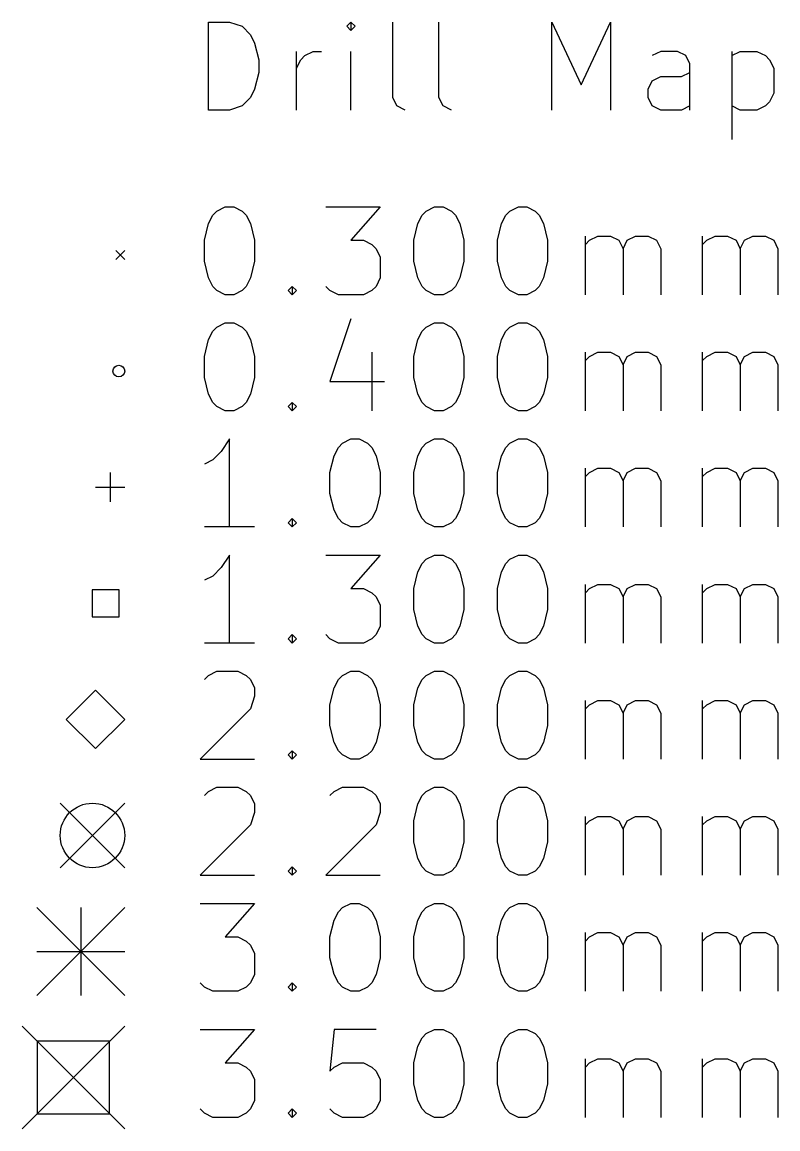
# Model space of a CAD drawing. Extents: x 124 to 223, y -167 to -57.
# Drawn here: x 124.26 to 150.06, y -166.1 to -128.35 of the extents above; entities that cross this region are included whole.
import ezdxf

# ---------------------------------------------------------------- set-up
doc = ezdxf.new("R2010")
doc.units = 0
doc.layers.add('BLACK', color=7, linetype='CONTINUOUS')

msp = doc.modelspace()

# ---------------------------------------------------------------- linework, layer by layer
at = {"layer": 'BLACK', "linetype": 'CONTINUOUS'}
for p, q in [((130.628, -131.351), (130.628, -128.351)), ((130.628, -128.351), (131.342, -128.351)), ((131.342, -128.351), (131.771, -128.494)), ((135.485, -128.351), (135.342, -128.494)), ((135.628, -128.494), (135.485, -128.351)), ((135.485, -128.351), (135.485, -128.636)), ((136.914, -130.922), (136.914, -128.351)), ((138.485, -130.922), (138.485, -128.351)), ((142.342, -131.351), (142.342, -128.351)), ((142.342, -128.351), (143.342, -130.494)), ((143.342, -130.494), (144.342, -128.351)), ((144.342, -128.351), (144.342, -131.351)), ((131.771, -128.494), (132.056, -128.779)), ((135.342, -128.494), (135.485, -128.636)), ((135.485, -128.636), (135.628, -128.494)), ((132.056, -128.779), (132.199, -129.065)), ((132.199, -129.065), (132.342, -129.636)), ((133.628, -131.351), (133.628, -129.351)), ((133.914, -129.494), (134.199, -129.351)), ((134.199, -129.351), (134.485, -129.351)), ((135.485, -131.351), (135.485, -129.351)), ((146.056, -129.351), (145.771, -129.494)), ((146.628, -129.351), (146.056, -129.351)), ((146.914, -129.494), (146.628, -129.351)), ((148.485, -129.351), (148.485, -132.351)), ((148.485, -129.494), (148.771, -129.351)), ((148.771, -129.351), (149.342, -129.351)), ((149.342, -129.351), (149.628, -129.494)), ((132.342, -129.636), (132.342, -130.065)), ((133.628, -129.922), (133.771, -129.636)), ((133.771, -129.636), (133.914, -129.494)), ((147.056, -129.779), (146.914, -129.494)), ((147.056, -131.351), (147.056, -129.779)), ((149.628, -129.494), (149.771, -129.636)), ((149.771, -129.636), (149.914, -129.922)), ((132.342, -130.065), (132.199, -130.636)), ((145.771, -130.351), (146.056, -130.208)), ((146.056, -130.208), (146.771, -130.208)), ((146.771, -130.208), (147.056, -130.065)), ((149.914, -129.922), (149.914, -130.779)), ((145.628, -130.636), (145.771, -130.351)), ((132.056, -130.922), (131.771, -131.208)), ((132.199, -130.636), (132.056, -130.922)), ((137.056, -131.208), (136.914, -130.922)), ((138.628, -131.208), (138.485, -130.922)), ((145.628, -130.922), (145.628, -130.636)), ((145.771, -131.208), (145.628, -130.922)), ((149.914, -130.779), (149.771, -131.065)), ((131.342, -131.351), (130.628, -131.351)), ((131.771, -131.208), (131.342, -131.351)), ((137.342, -131.351), (137.056, -131.208)), ((138.914, -131.351), (138.628, -131.208)), ((146.056, -131.351), (145.771, -131.208)), ((146.771, -131.351), (146.056, -131.351)), ((147.056, -131.208), (146.771, -131.351)), ((148.771, -131.351), (148.485, -131.208)), ((149.342, -131.351), (148.771, -131.351)), ((149.628, -131.208), (149.342, -131.351)), ((149.771, -131.065), (149.628, -131.208)), ((130.914, -134.794), (131.199, -134.651)), ((131.199, -134.651), (131.485, -134.651)), ((131.485, -134.651), (131.771, -134.794)), ((134.628, -134.651), (136.485, -134.651)), ((136.485, -134.651), (135.485, -135.794)), ((138.056, -134.794), (138.342, -134.651)), ((138.342, -134.651), (138.628, -134.651)), ((138.628, -134.651), (138.914, -134.794)), ((140.914, -134.794), (141.199, -134.651)), ((141.199, -134.651), (141.485, -134.651)), ((141.485, -134.651), (141.771, -134.794)), ((130.628, -135.222), (130.771, -134.936)), ((130.771, -134.936), (130.914, -134.794)), ((131.771, -134.794), (131.914, -134.936)), ((131.914, -134.936), (132.056, -135.222)), ((137.771, -135.222), (137.914, -134.936)), ((137.914, -134.936), (138.056, -134.794)), ((138.914, -134.794), (139.056, -134.936)), ((139.056, -134.936), (139.199, -135.222)), ((140.628, -135.222), (140.771, -134.936)), ((140.771, -134.936), (140.914, -134.794)), ((141.771, -134.794), (141.914, -134.936)), ((141.914, -134.936), (142.056, -135.222)), ((130.485, -135.794), (130.628, -135.222)), ((132.056, -135.222), (132.199, -135.794)), ((137.628, -135.794), (137.771, -135.222)), ((139.199, -135.222), (139.342, -135.794)), ((140.485, -135.794), (140.628, -135.222)), ((142.056, -135.222), (142.199, -135.794)), ((130.485, -136.508), (130.485, -135.794)), ((132.199, -135.794), (132.199, -136.508)), ((135.485, -135.794), (135.914, -135.794)), ((135.914, -135.794), (136.199, -135.936)), ((137.628, -136.508), (137.628, -135.794)), ((139.342, -135.794), (139.342, -136.508)), ((140.485, -136.508), (140.485, -135.794)), ((142.199, -135.794), (142.199, -136.508)), ((143.485, -137.651), (143.485, -135.651)), ((143.485, -135.936), (143.628, -135.794)), ((143.628, -135.794), (143.914, -135.651)), ((143.914, -135.651), (144.342, -135.651)), ((144.342, -135.651), (144.628, -135.794)), ((144.628, -135.794), (144.771, -136.079)), ((144.771, -136.079), (144.914, -135.794)), ((144.914, -135.794), (145.199, -135.651)), ((145.199, -135.651), (145.628, -135.651)), ((145.628, -135.651), (145.914, -135.794)), ((145.914, -135.794), (146.056, -136.079)), ((147.485, -137.651), (147.485, -135.651)), ((147.485, -135.936), (147.628, -135.794)), ((147.628, -135.794), (147.914, -135.651)), ((147.914, -135.651), (148.342, -135.651)), ((148.342, -135.651), (148.628, -135.794)), ((148.628, -135.794), (148.771, -136.079)), ((148.771, -136.079), (148.914, -135.794)), ((148.914, -135.794), (149.199, -135.651)), ((149.199, -135.651), (149.628, -135.651)), ((149.628, -135.651), (149.914, -135.794)), ((149.914, -135.794), (150.056, -136.079)), ((127.464, -136.144), (127.764, -136.444)), ((127.764, -136.144), (127.464, -136.444)), ((136.199, -135.936), (136.342, -136.079)), ((136.342, -136.079), (136.485, -136.365)), ((144.771, -136.079), (144.771, -137.651)), ((146.056, -136.079), (146.056, -137.651)), ((148.771, -136.079), (148.771, -137.651)), ((150.056, -136.079), (150.056, -137.651)), ((130.628, -137.079), (130.485, -136.508)), ((132.199, -136.508), (132.056, -137.079)), ((136.485, -136.365), (136.485, -137.079)), ((137.771, -137.079), (137.628, -136.508)), ((139.342, -136.508), (139.199, -137.079)), ((140.628, -137.079), (140.485, -136.508)), ((142.199, -136.508), (142.056, -137.079)), ((130.771, -137.365), (130.628, -137.079)), ((130.914, -137.508), (130.771, -137.365)), ((131.914, -137.365), (131.771, -137.508)), ((132.056, -137.079), (131.914, -137.365)), ((133.342, -137.508), (133.485, -137.365)), ((133.485, -137.365), (133.628, -137.508)), ((133.485, -137.365), (133.485, -137.651)), ((134.771, -137.508), (134.628, -137.365)), ((136.342, -137.365), (136.199, -137.508)), ((136.485, -137.079), (136.342, -137.365)), ((137.914, -137.365), (137.771, -137.079)), ((138.056, -137.508), (137.914, -137.365)), ((139.056, -137.365), (138.914, -137.508)), ((139.199, -137.079), (139.056, -137.365)), ((140.771, -137.365), (140.628, -137.079)), ((140.914, -137.508), (140.771, -137.365)), ((141.914, -137.365), (141.771, -137.508)), ((142.056, -137.079), (141.914, -137.365)), ((131.199, -137.651), (130.914, -137.508)), ((131.485, -137.651), (131.199, -137.651)), ((131.771, -137.508), (131.485, -137.651)), ((133.485, -137.651), (133.342, -137.508)), ((133.628, -137.508), (133.485, -137.651)), ((135.056, -137.651), (134.771, -137.508)), ((135.914, -137.651), (135.056, -137.651)), ((136.199, -137.508), (135.914, -137.651)), ((138.342, -137.651), (138.056, -137.508)), ((138.628, -137.651), (138.342, -137.651)), ((138.914, -137.508), (138.628, -137.651)), ((141.199, -137.651), (140.914, -137.508)), ((141.485, -137.651), (141.199, -137.651)), ((141.771, -137.508), (141.485, -137.651)), ((135.485, -138.468), (134.771, -140.611)), ((130.628, -139.182), (130.771, -138.896)), ((130.771, -138.896), (130.914, -138.754)), ((130.914, -138.754), (131.199, -138.611)), ((131.199, -138.611), (131.485, -138.611)), ((131.485, -138.611), (131.771, -138.754)), ((131.771, -138.754), (131.914, -138.896)), ((131.914, -138.896), (132.056, -139.182)), ((137.771, -139.182), (137.914, -138.896)), ((137.914, -138.896), (138.056, -138.754)), ((138.056, -138.754), (138.342, -138.611)), ((138.342, -138.611), (138.628, -138.611)), ((138.628, -138.611), (138.914, -138.754)), ((138.914, -138.754), (139.056, -138.896)), ((139.056, -138.896), (139.199, -139.182)), ((140.628, -139.182), (140.771, -138.896)), ((140.771, -138.896), (140.914, -138.754)), ((140.914, -138.754), (141.199, -138.611)), ((141.199, -138.611), (141.485, -138.611)), ((141.485, -138.611), (141.771, -138.754)), ((141.771, -138.754), (141.914, -138.896)), ((141.914, -138.896), (142.056, -139.182)), ((130.485, -139.754), (130.628, -139.182)), ((132.056, -139.182), (132.199, -139.754)), ((137.628, -139.754), (137.771, -139.182)), ((139.199, -139.182), (139.342, -139.754)), ((140.485, -139.754), (140.628, -139.182)), ((142.056, -139.182), (142.199, -139.754)), ((136.199, -139.611), (136.199, -141.611)), ((143.485, -141.611), (143.485, -139.611)), ((143.628, -139.754), (143.914, -139.611)), ((143.914, -139.611), (144.342, -139.611)), ((144.342, -139.611), (144.628, -139.754)), ((144.914, -139.754), (145.199, -139.611)), ((145.199, -139.611), (145.628, -139.611)), ((145.628, -139.611), (145.914, -139.754)), ((147.485, -141.611), (147.485, -139.611)), ((147.628, -139.754), (147.914, -139.611)), ((147.914, -139.611), (148.342, -139.611)), ((148.342, -139.611), (148.628, -139.754)), ((148.914, -139.754), (149.199, -139.611)), ((149.199, -139.611), (149.628, -139.611)), ((149.628, -139.611), (149.914, -139.754)), ((130.485, -140.468), (130.485, -139.754)), ((132.199, -139.754), (132.199, -140.468)), ((137.628, -140.468), (137.628, -139.754)), ((139.342, -139.754), (139.342, -140.468)), ((140.485, -140.468), (140.485, -139.754)), ((142.199, -139.754), (142.199, -140.468)), ((143.485, -139.896), (143.628, -139.754)), ((144.628, -139.754), (144.771, -140.039)), ((144.771, -140.039), (144.914, -139.754)), ((144.771, -140.039), (144.771, -141.611)), ((145.914, -139.754), (146.056, -140.039)), ((146.056, -140.039), (146.056, -141.611)), ((147.485, -139.896), (147.628, -139.754)), ((148.628, -139.754), (148.771, -140.039)), ((148.771, -140.039), (148.914, -139.754)), ((148.771, -140.039), (148.771, -141.611)), ((149.914, -139.754), (150.056, -140.039)), ((150.056, -140.039), (150.056, -141.611)), ((130.628, -141.039), (130.485, -140.468)), ((132.199, -140.468), (132.056, -141.039)), ((134.771, -140.611), (136.628, -140.611)), ((137.771, -141.039), (137.628, -140.468)), ((139.342, -140.468), (139.199, -141.039)), ((140.628, -141.039), (140.485, -140.468)), ((142.199, -140.468), (142.056, -141.039)), ((130.771, -141.325), (130.628, -141.039)), ((132.056, -141.039), (131.914, -141.325)), ((137.914, -141.325), (137.771, -141.039)), ((139.199, -141.039), (139.056, -141.325)), ((140.771, -141.325), (140.628, -141.039)), ((142.056, -141.039), (141.914, -141.325)), ((130.914, -141.468), (130.771, -141.325)), ((131.199, -141.611), (130.914, -141.468)), ((131.771, -141.468), (131.485, -141.611)), ((131.914, -141.325), (131.771, -141.468)), ((133.342, -141.468), (133.485, -141.325)), ((133.485, -141.611), (133.342, -141.468)), ((133.485, -141.325), (133.628, -141.468)), ((133.485, -141.325), (133.485, -141.611)), ((133.628, -141.468), (133.485, -141.611)), ((138.056, -141.468), (137.914, -141.325)), ((138.342, -141.611), (138.056, -141.468)), ((138.914, -141.468), (138.628, -141.611)), ((139.056, -141.325), (138.914, -141.468)), ((140.914, -141.468), (140.771, -141.325)), ((141.199, -141.611), (140.914, -141.468)), ((141.771, -141.468), (141.485, -141.611)), ((141.914, -141.325), (141.771, -141.468)), ((131.485, -141.611), (131.199, -141.611)), ((138.628, -141.611), (138.342, -141.611)), ((141.485, -141.611), (141.199, -141.611)), ((131.342, -142.571), (131.056, -142.999)), ((131.342, -145.571), (131.342, -142.571)), ((135.199, -142.714), (135.485, -142.571)), ((135.485, -142.571), (135.771, -142.571)), ((135.771, -142.571), (136.056, -142.714)), ((138.056, -142.714), (138.342, -142.571)), ((138.342, -142.571), (138.628, -142.571)), ((138.628, -142.571), (138.914, -142.714)), ((140.914, -142.714), (141.199, -142.571)), ((141.199, -142.571), (141.485, -142.571)), ((141.485, -142.571), (141.771, -142.714)), ((131.056, -142.999), (130.771, -143.285)), ((134.914, -143.142), (135.056, -142.856)), ((135.056, -142.856), (135.199, -142.714)), ((136.056, -142.714), (136.199, -142.856)), ((136.199, -142.856), (136.342, -143.142)), ((137.771, -143.142), (137.914, -142.856)), ((137.914, -142.856), (138.056, -142.714)), ((138.914, -142.714), (139.056, -142.856)), ((139.056, -142.856), (139.199, -143.142)), ((140.628, -143.142), (140.771, -142.856)), ((140.771, -142.856), (140.914, -142.714)), ((141.771, -142.714), (141.914, -142.856)), ((141.914, -142.856), (142.056, -143.142)), ((130.771, -143.285), (130.485, -143.428)), ((134.771, -143.714), (134.914, -143.142)), ((136.342, -143.142), (136.485, -143.714)), ((137.628, -143.714), (137.771, -143.142)), ((139.199, -143.142), (139.342, -143.714)), ((140.485, -143.714), (140.628, -143.142)), ((142.056, -143.142), (142.199, -143.714)), ((127.264, -143.714), (127.264, -144.714)), ((134.771, -144.428), (134.771, -143.714)), ((136.485, -143.714), (136.485, -144.428)), ((137.628, -144.428), (137.628, -143.714)), ((139.342, -143.714), (139.342, -144.428)), ((140.485, -144.428), (140.485, -143.714)), ((142.199, -143.714), (142.199, -144.428)), ((143.485, -145.571), (143.485, -143.571)), ((143.485, -143.856), (143.628, -143.714)), ((143.628, -143.714), (143.914, -143.571)), ((143.914, -143.571), (144.342, -143.571)), ((144.342, -143.571), (144.628, -143.714)), ((144.628, -143.714), (144.771, -143.999)), ((144.771, -143.999), (144.914, -143.714)), ((144.914, -143.714), (145.199, -143.571)), ((145.199, -143.571), (145.628, -143.571)), ((145.628, -143.571), (145.914, -143.714)), ((145.914, -143.714), (146.056, -143.999)), ((147.485, -145.571), (147.485, -143.571)), ((147.485, -143.856), (147.628, -143.714)), ((147.628, -143.714), (147.914, -143.571)), ((147.914, -143.571), (148.342, -143.571)), ((148.342, -143.571), (148.628, -143.714)), ((148.628, -143.714), (148.771, -143.999)), ((148.771, -143.999), (148.914, -143.714)), ((148.914, -143.714), (149.199, -143.571)), ((149.199, -143.571), (149.628, -143.571)), ((149.628, -143.571), (149.914, -143.714)), ((149.914, -143.714), (150.056, -143.999)), ((126.764, -144.214), (127.764, -144.214)), ((144.771, -143.999), (144.771, -145.571)), ((146.056, -143.999), (146.056, -145.571)), ((148.771, -143.999), (148.771, -145.571)), ((150.056, -143.999), (150.056, -145.571)), ((134.914, -144.999), (134.771, -144.428)), ((136.485, -144.428), (136.342, -144.999)), ((137.771, -144.999), (137.628, -144.428)), ((139.342, -144.428), (139.199, -144.999)), ((140.628, -144.999), (140.485, -144.428)), ((142.199, -144.428), (142.056, -144.999)), ((133.342, -145.428), (133.485, -145.285)), ((133.485, -145.285), (133.628, -145.428)), ((133.485, -145.285), (133.485, -145.571)), ((135.056, -145.285), (134.914, -144.999)), ((135.199, -145.428), (135.056, -145.285)), ((136.199, -145.285), (136.056, -145.428)), ((136.342, -144.999), (136.199, -145.285)), ((137.914, -145.285), (137.771, -144.999)), ((138.056, -145.428), (137.914, -145.285)), ((139.056, -145.285), (138.914, -145.428)), ((139.199, -144.999), (139.056, -145.285)), ((140.771, -145.285), (140.628, -144.999)), ((140.914, -145.428), (140.771, -145.285)), ((141.914, -145.285), (141.771, -145.428)), ((142.056, -144.999), (141.914, -145.285)), ((132.199, -145.571), (130.485, -145.571)), ((133.485, -145.571), (133.342, -145.428)), ((133.628, -145.428), (133.485, -145.571)), ((135.485, -145.571), (135.199, -145.428)), ((135.771, -145.571), (135.485, -145.571)), ((136.056, -145.428), (135.771, -145.571)), ((138.342, -145.571), (138.056, -145.428)), ((138.628, -145.571), (138.342, -145.571)), ((138.914, -145.428), (138.628, -145.571)), ((141.199, -145.571), (140.914, -145.428)), ((141.485, -145.571), (141.199, -145.571)), ((141.771, -145.428), (141.485, -145.571)), ((131.342, -146.531), (131.056, -146.959)), ((131.342, -149.531), (131.342, -146.531)), ((134.628, -146.531), (136.485, -146.531)), ((136.485, -146.531), (135.485, -147.674)), ((137.771, -147.102), (137.914, -146.816)), ((137.914, -146.816), (138.056, -146.674)), ((138.056, -146.674), (138.342, -146.531)), ((138.342, -146.531), (138.628, -146.531)), ((138.628, -146.531), (138.914, -146.674)), ((138.914, -146.674), (139.056, -146.816)), ((139.056, -146.816), (139.199, -147.102)), ((140.628, -147.102), (140.771, -146.816)), ((140.771, -146.816), (140.914, -146.674)), ((140.914, -146.674), (141.199, -146.531)), ((141.199, -146.531), (141.485, -146.531)), ((141.485, -146.531), (141.771, -146.674)), ((141.771, -146.674), (141.914, -146.816)), ((141.914, -146.816), (142.056, -147.102)), ((131.056, -146.959), (130.771, -147.245)), ((137.628, -147.674), (137.771, -147.102)), ((139.199, -147.102), (139.342, -147.674)), ((140.485, -147.674), (140.628, -147.102)), ((142.056, -147.102), (142.199, -147.674)), ((130.771, -147.245), (130.485, -147.388)), ((143.485, -149.531), (143.485, -147.531)), ((143.628, -147.674), (143.914, -147.531)), ((143.914, -147.531), (144.342, -147.531)), ((144.342, -147.531), (144.628, -147.674)), ((144.914, -147.674), (145.199, -147.531)), ((145.199, -147.531), (145.628, -147.531)), ((145.628, -147.531), (145.914, -147.674)), ((147.485, -149.531), (147.485, -147.531)), ((147.628, -147.674), (147.914, -147.531)), ((147.914, -147.531), (148.342, -147.531)), ((148.342, -147.531), (148.628, -147.674)), ((148.914, -147.674), (149.199, -147.531)), ((149.199, -147.531), (149.628, -147.531)), ((149.628, -147.531), (149.914, -147.674)), ((127.573, -147.714), (126.654, -147.714)), ((126.654, -147.714), (126.654, -148.633)), ((127.573, -148.633), (127.573, -147.714)), ((135.485, -147.674), (135.914, -147.674)), ((135.914, -147.674), (136.199, -147.816)), ((136.199, -147.816), (136.342, -147.959)), ((136.342, -147.959), (136.485, -148.245)), ((137.628, -148.388), (137.628, -147.674)), ((139.342, -147.674), (139.342, -148.388)), ((140.485, -148.388), (140.485, -147.674)), ((142.199, -147.674), (142.199, -148.388)), ((143.485, -147.816), (143.628, -147.674)), ((144.628, -147.674), (144.771, -147.959)), ((144.771, -147.959), (144.914, -147.674)), ((144.771, -147.959), (144.771, -149.531)), ((145.914, -147.674), (146.056, -147.959)), ((146.056, -147.959), (146.056, -149.531)), ((147.485, -147.816), (147.628, -147.674)), ((148.628, -147.674), (148.771, -147.959)), ((148.771, -147.959), (148.914, -147.674)), ((148.771, -147.959), (148.771, -149.531)), ((149.914, -147.674), (150.056, -147.959)), ((150.056, -147.959), (150.056, -149.531)), ((136.485, -148.245), (136.485, -148.959)), ((126.654, -148.633), (127.573, -148.633)), ((137.771, -148.959), (137.628, -148.388)), ((139.342, -148.388), (139.199, -148.959)), ((140.628, -148.959), (140.485, -148.388)), ((142.199, -148.388), (142.056, -148.959)), ((136.485, -148.959), (136.342, -149.245)), ((137.914, -149.245), (137.771, -148.959)), ((139.199, -148.959), (139.056, -149.245)), ((140.771, -149.245), (140.628, -148.959)), ((142.056, -148.959), (141.914, -149.245)), ((133.342, -149.388), (133.485, -149.245)), ((133.485, -149.531), (133.342, -149.388)), ((133.485, -149.245), (133.628, -149.388)), ((133.485, -149.245), (133.485, -149.531)), ((133.628, -149.388), (133.485, -149.531)), ((134.771, -149.388), (134.628, -149.245)), ((135.056, -149.531), (134.771, -149.388)), ((136.199, -149.388), (135.914, -149.531)), ((136.342, -149.245), (136.199, -149.388)), ((138.056, -149.388), (137.914, -149.245)), ((138.342, -149.531), (138.056, -149.388)), ((138.914, -149.388), (138.628, -149.531)), ((139.056, -149.245), (138.914, -149.388)), ((140.914, -149.388), (140.771, -149.245)), ((141.199, -149.531), (140.914, -149.388)), ((141.771, -149.388), (141.485, -149.531)), ((141.914, -149.245), (141.771, -149.388)), ((132.199, -149.531), (130.485, -149.531)), ((135.914, -149.531), (135.056, -149.531)), ((138.628, -149.531), (138.342, -149.531)), ((141.485, -149.531), (141.199, -149.531)), ((130.485, -150.776), (130.628, -150.634)), ((130.628, -150.634), (130.914, -150.491)), ((130.914, -150.491), (131.628, -150.491)), ((131.628, -150.491), (131.914, -150.634)), ((131.914, -150.634), (132.056, -150.776)), ((135.056, -150.776), (135.199, -150.634)), ((135.199, -150.634), (135.485, -150.491)), ((135.485, -150.491), (135.771, -150.491)), ((135.771, -150.491), (136.056, -150.634)), ((136.056, -150.634), (136.199, -150.776)), ((137.914, -150.776), (138.056, -150.634)), ((138.056, -150.634), (138.342, -150.491)), ((138.342, -150.491), (138.628, -150.491)), ((138.628, -150.491), (138.914, -150.634)), ((138.914, -150.634), (139.056, -150.776)), ((140.771, -150.776), (140.914, -150.634)), ((140.914, -150.634), (141.199, -150.491)), ((141.199, -150.491), (141.485, -150.491)), ((141.485, -150.491), (141.771, -150.634)), ((141.771, -150.634), (141.914, -150.776)), ((132.056, -150.776), (132.199, -151.062)), ((134.914, -151.062), (135.056, -150.776)), ((136.199, -150.776), (136.342, -151.062)), ((137.771, -151.062), (137.914, -150.776)), ((139.056, -150.776), (139.199, -151.062)), ((140.628, -151.062), (140.771, -150.776)), ((141.914, -150.776), (142.056, -151.062)), ((126.764, -151.134), (125.764, -152.134)), ((127.764, -152.134), (126.764, -151.134)), ((132.199, -151.348), (132.056, -151.776)), ((132.199, -151.062), (132.199, -151.348)), ((134.771, -151.634), (134.914, -151.062)), ((136.342, -151.062), (136.485, -151.634)), ((137.628, -151.634), (137.771, -151.062)), ((139.199, -151.062), (139.342, -151.634)), ((140.485, -151.634), (140.628, -151.062)), ((142.056, -151.062), (142.199, -151.634)), ((134.771, -152.348), (134.771, -151.634)), ((136.485, -151.634), (136.485, -152.348)), ((137.628, -152.348), (137.628, -151.634)), ((139.342, -151.634), (139.342, -152.348)), ((140.485, -152.348), (140.485, -151.634)), ((142.199, -151.634), (142.199, -152.348)), ((143.485, -153.491), (143.485, -151.491)), ((143.485, -151.776), (143.628, -151.634)), ((143.628, -151.634), (143.914, -151.491)), ((143.914, -151.491), (144.342, -151.491)), ((144.342, -151.491), (144.628, -151.634)), ((144.628, -151.634), (144.771, -151.919)), ((144.771, -151.919), (144.914, -151.634)), ((144.914, -151.634), (145.199, -151.491)), ((145.199, -151.491), (145.628, -151.491)), ((145.628, -151.491), (145.914, -151.634)), ((145.914, -151.634), (146.056, -151.919)), ((147.485, -153.491), (147.485, -151.491)), ((147.485, -151.776), (147.628, -151.634)), ((147.628, -151.634), (147.914, -151.491)), ((147.914, -151.491), (148.342, -151.491)), ((148.342, -151.491), (148.628, -151.634)), ((148.628, -151.634), (148.771, -151.919)), ((148.771, -151.919), (148.914, -151.634)), ((148.914, -151.634), (149.199, -151.491)), ((149.199, -151.491), (149.628, -151.491)), ((149.628, -151.491), (149.914, -151.634)), ((149.914, -151.634), (150.056, -151.919)), ((125.764, -152.134), (126.764, -153.134)), ((126.764, -153.134), (127.764, -152.134)), ((132.056, -151.776), (130.342, -153.491)), ((144.771, -151.919), (144.771, -153.491)), ((146.056, -151.919), (146.056, -153.491)), ((148.771, -151.919), (148.771, -153.491)), ((150.056, -151.919), (150.056, -153.491)), ((134.914, -152.919), (134.771, -152.348)), ((136.485, -152.348), (136.342, -152.919)), ((137.771, -152.919), (137.628, -152.348)), ((139.342, -152.348), (139.199, -152.919)), ((140.628, -152.919), (140.485, -152.348)), ((142.199, -152.348), (142.056, -152.919)), ((133.342, -153.348), (133.485, -153.205)), ((133.485, -153.205), (133.628, -153.348)), ((133.485, -153.205), (133.485, -153.491)), ((135.056, -153.205), (134.914, -152.919)), ((135.199, -153.348), (135.056, -153.205)), ((136.199, -153.205), (136.056, -153.348)), ((136.342, -152.919), (136.199, -153.205)), ((137.914, -153.205), (137.771, -152.919)), ((138.056, -153.348), (137.914, -153.205)), ((139.056, -153.205), (138.914, -153.348)), ((139.199, -152.919), (139.056, -153.205)), ((140.771, -153.205), (140.628, -152.919)), ((140.914, -153.348), (140.771, -153.205)), ((141.914, -153.205), (141.771, -153.348)), ((142.056, -152.919), (141.914, -153.205)), ((130.342, -153.491), (132.199, -153.491)), ((133.485, -153.491), (133.342, -153.348)), ((133.628, -153.348), (133.485, -153.491)), ((135.485, -153.491), (135.199, -153.348)), ((135.771, -153.491), (135.485, -153.491)), ((136.056, -153.348), (135.771, -153.491)), ((138.342, -153.491), (138.056, -153.348)), ((138.628, -153.491), (138.342, -153.491)), ((138.914, -153.348), (138.628, -153.491)), ((141.199, -153.491), (140.914, -153.348)), ((141.485, -153.491), (141.199, -153.491)), ((141.771, -153.348), (141.485, -153.491)), ((130.485, -154.736), (130.628, -154.594)), ((130.628, -154.594), (130.914, -154.451)), ((130.914, -154.451), (131.628, -154.451)), ((131.628, -154.451), (131.914, -154.594)), ((131.914, -154.594), (132.056, -154.736)), ((132.056, -154.736), (132.199, -155.022)), ((134.771, -154.736), (134.914, -154.594)), ((134.914, -154.594), (135.199, -154.451)), ((135.199, -154.451), (135.914, -154.451)), ((135.914, -154.451), (136.199, -154.594)), ((136.199, -154.594), (136.342, -154.736)), ((136.342, -154.736), (136.485, -155.022)), ((137.771, -155.022), (137.914, -154.736)), ((137.914, -154.736), (138.056, -154.594)), ((138.056, -154.594), (138.342, -154.451)), ((138.342, -154.451), (138.628, -154.451)), ((138.628, -154.451), (138.914, -154.594)), ((138.914, -154.594), (139.056, -154.736)), ((139.056, -154.736), (139.199, -155.022)), ((140.628, -155.022), (140.771, -154.736)), ((140.771, -154.736), (140.914, -154.594)), ((140.914, -154.594), (141.199, -154.451)), ((141.199, -154.451), (141.485, -154.451)), ((141.485, -154.451), (141.771, -154.594)), ((141.771, -154.594), (141.914, -154.736)), ((141.914, -154.736), (142.056, -155.022)), ((125.564, -154.994), (127.764, -157.194)), ((127.764, -154.994), (125.564, -157.194)), ((132.199, -155.022), (132.199, -155.308)), ((136.485, -155.022), (136.485, -155.308)), ((137.628, -155.594), (137.771, -155.022)), ((139.199, -155.022), (139.342, -155.594)), ((140.485, -155.594), (140.628, -155.022)), ((142.056, -155.022), (142.199, -155.594)), ((132.199, -155.308), (132.056, -155.736)), ((136.485, -155.308), (136.342, -155.736)), ((143.485, -157.451), (143.485, -155.451)), ((143.628, -155.594), (143.914, -155.451)), ((143.914, -155.451), (144.342, -155.451)), ((144.342, -155.451), (144.628, -155.594)), ((144.914, -155.594), (145.199, -155.451)), ((145.199, -155.451), (145.628, -155.451)), ((145.628, -155.451), (145.914, -155.594)), ((147.485, -157.451), (147.485, -155.451)), ((147.628, -155.594), (147.914, -155.451)), ((147.914, -155.451), (148.342, -155.451)), ((148.342, -155.451), (148.628, -155.594)), ((148.914, -155.594), (149.199, -155.451)), ((149.199, -155.451), (149.628, -155.451)), ((149.628, -155.451), (149.914, -155.594)), ((132.056, -155.736), (130.342, -157.451)), ((136.342, -155.736), (134.628, -157.451)), ((137.628, -156.308), (137.628, -155.594)), ((139.342, -155.594), (139.342, -156.308)), ((140.485, -156.308), (140.485, -155.594)), ((142.199, -155.594), (142.199, -156.308)), ((143.485, -155.736), (143.628, -155.594)), ((144.628, -155.594), (144.771, -155.879)), ((144.771, -155.879), (144.914, -155.594)), ((144.771, -155.879), (144.771, -157.451)), ((145.914, -155.594), (146.056, -155.879)), ((146.056, -155.879), (146.056, -157.451)), ((147.485, -155.736), (147.628, -155.594)), ((148.628, -155.594), (148.771, -155.879)), ((148.771, -155.879), (148.914, -155.594)), ((148.771, -155.879), (148.771, -157.451)), ((149.914, -155.594), (150.056, -155.879)), ((150.056, -155.879), (150.056, -157.451)), ((137.771, -156.879), (137.628, -156.308)), ((139.342, -156.308), (139.199, -156.879)), ((140.628, -156.879), (140.485, -156.308)), ((142.199, -156.308), (142.056, -156.879)), ((137.914, -157.165), (137.771, -156.879)), ((139.199, -156.879), (139.056, -157.165)), ((140.771, -157.165), (140.628, -156.879)), ((142.056, -156.879), (141.914, -157.165)), ((133.342, -157.308), (133.485, -157.165)), ((133.485, -157.451), (133.342, -157.308)), ((133.485, -157.165), (133.628, -157.308)), ((133.485, -157.165), (133.485, -157.451)), ((133.628, -157.308), (133.485, -157.451)), ((138.056, -157.308), (137.914, -157.165)), ((138.342, -157.451), (138.056, -157.308)), ((138.914, -157.308), (138.628, -157.451)), ((139.056, -157.165), (138.914, -157.308)), ((140.914, -157.308), (140.771, -157.165)), ((141.199, -157.451), (140.914, -157.308)), ((141.771, -157.308), (141.485, -157.451)), ((141.914, -157.165), (141.771, -157.308)), ((130.342, -157.451), (132.199, -157.451)), ((134.628, -157.451), (136.485, -157.451)), ((138.628, -157.451), (138.342, -157.451)), ((141.485, -157.451), (141.199, -157.451)), ((124.764, -158.554), (127.764, -161.554)), ((127.764, -158.554), (124.764, -161.554)), ((126.264, -158.554), (126.264, -161.554)), ((130.342, -158.411), (132.199, -158.411)), ((132.199, -158.411), (131.199, -159.554)), ((135.056, -158.696), (135.199, -158.554)), ((135.199, -158.554), (135.485, -158.411)), ((135.485, -158.411), (135.771, -158.411)), ((135.771, -158.411), (136.056, -158.554)), ((136.056, -158.554), (136.199, -158.696)), ((137.914, -158.696), (138.056, -158.554)), ((138.056, -158.554), (138.342, -158.411)), ((138.342, -158.411), (138.628, -158.411)), ((138.628, -158.411), (138.914, -158.554)), ((138.914, -158.554), (139.056, -158.696)), ((140.771, -158.696), (140.914, -158.554)), ((140.914, -158.554), (141.199, -158.411)), ((141.199, -158.411), (141.485, -158.411)), ((141.485, -158.411), (141.771, -158.554)), ((141.771, -158.554), (141.914, -158.696)), ((134.914, -158.982), (135.056, -158.696)), ((136.199, -158.696), (136.342, -158.982)), ((137.771, -158.982), (137.914, -158.696)), ((139.056, -158.696), (139.199, -158.982)), ((140.628, -158.982), (140.771, -158.696)), ((141.914, -158.696), (142.056, -158.982)), ((134.771, -159.554), (134.914, -158.982)), ((136.342, -158.982), (136.485, -159.554)), ((137.628, -159.554), (137.771, -158.982)), ((139.199, -158.982), (139.342, -159.554)), ((140.485, -159.554), (140.628, -158.982)), ((142.056, -158.982), (142.199, -159.554)), ((131.199, -159.554), (131.628, -159.554)), ((131.628, -159.554), (131.914, -159.696)), ((134.771, -160.268), (134.771, -159.554)), ((136.485, -159.554), (136.485, -160.268)), ((137.628, -160.268), (137.628, -159.554)), ((139.342, -159.554), (139.342, -160.268)), ((140.485, -160.268), (140.485, -159.554)), ((142.199, -159.554), (142.199, -160.268)), ((143.485, -161.411), (143.485, -159.411)), ((143.485, -159.696), (143.628, -159.554)), ((143.628, -159.554), (143.914, -159.411)), ((143.914, -159.411), (144.342, -159.411)), ((144.342, -159.411), (144.628, -159.554)), ((144.628, -159.554), (144.771, -159.839)), ((144.771, -159.839), (144.914, -159.554)), ((144.914, -159.554), (145.199, -159.411)), ((145.199, -159.411), (145.628, -159.411)), ((145.628, -159.411), (145.914, -159.554)), ((145.914, -159.554), (146.056, -159.839)), ((147.485, -161.411), (147.485, -159.411)), ((147.485, -159.696), (147.628, -159.554)), ((147.628, -159.554), (147.914, -159.411)), ((147.914, -159.411), (148.342, -159.411)), ((148.342, -159.411), (148.628, -159.554)), ((148.628, -159.554), (148.771, -159.839)), ((148.771, -159.839), (148.914, -159.554)), ((148.914, -159.554), (149.199, -159.411)), ((149.199, -159.411), (149.628, -159.411)), ((149.628, -159.411), (149.914, -159.554)), ((149.914, -159.554), (150.056, -159.839)), ((124.764, -160.054), (127.764, -160.054)), ((131.914, -159.696), (132.056, -159.839)), ((132.056, -159.839), (132.199, -160.125)), ((144.771, -159.839), (144.771, -161.411)), ((146.056, -159.839), (146.056, -161.411)), ((148.771, -159.839), (148.771, -161.411)), ((150.056, -159.839), (150.056, -161.411)), ((132.199, -160.125), (132.199, -160.839)), ((134.914, -160.839), (134.771, -160.268)), ((136.485, -160.268), (136.342, -160.839)), ((137.771, -160.839), (137.628, -160.268)), ((139.342, -160.268), (139.199, -160.839)), ((140.628, -160.839), (140.485, -160.268)), ((142.199, -160.268), (142.056, -160.839)), ((130.485, -161.268), (130.342, -161.125)), ((132.056, -161.125), (131.914, -161.268)), ((132.199, -160.839), (132.056, -161.125)), ((133.342, -161.268), (133.485, -161.125)), ((133.485, -161.125), (133.628, -161.268)), ((133.485, -161.125), (133.485, -161.411)), ((135.056, -161.125), (134.914, -160.839)), ((135.199, -161.268), (135.056, -161.125)), ((136.199, -161.125), (136.056, -161.268)), ((136.342, -160.839), (136.199, -161.125)), ((137.914, -161.125), (137.771, -160.839)), ((138.056, -161.268), (137.914, -161.125)), ((139.056, -161.125), (138.914, -161.268)), ((139.199, -160.839), (139.056, -161.125)), ((140.771, -161.125), (140.628, -160.839)), ((140.914, -161.268), (140.771, -161.125)), ((141.914, -161.125), (141.771, -161.268)), ((142.056, -160.839), (141.914, -161.125)), ((130.771, -161.411), (130.485, -161.268)), ((131.628, -161.411), (130.771, -161.411)), ((131.914, -161.268), (131.628, -161.411)), ((133.485, -161.411), (133.342, -161.268)), ((133.628, -161.268), (133.485, -161.411)), ((135.485, -161.411), (135.199, -161.268)), ((135.771, -161.411), (135.485, -161.411)), ((136.056, -161.268), (135.771, -161.411)), ((138.342, -161.411), (138.056, -161.268)), ((138.628, -161.411), (138.342, -161.411)), ((138.914, -161.268), (138.628, -161.411)), ((141.199, -161.411), (140.914, -161.268)), ((141.485, -161.411), (141.199, -161.411)), ((141.771, -161.268), (141.485, -161.411)), ((124.264, -162.604), (127.764, -166.104)), ((127.764, -162.604), (124.264, -166.104)), ((130.342, -162.711), (132.199, -162.711)), ((132.199, -162.711), (131.199, -163.854)), ((134.914, -162.711), (134.771, -164.139)), ((136.342, -162.711), (134.914, -162.711)), ((138.056, -162.854), (138.342, -162.711)), ((138.342, -162.711), (138.628, -162.711)), ((138.628, -162.711), (138.914, -162.854)), ((140.914, -162.854), (141.199, -162.711)), ((141.199, -162.711), (141.485, -162.711)), ((141.485, -162.711), (141.771, -162.854)), ((137.771, -163.282), (137.914, -162.996)), ((137.914, -162.996), (138.056, -162.854)), ((138.914, -162.854), (139.056, -162.996)), ((139.056, -162.996), (139.199, -163.282)), ((140.628, -163.282), (140.771, -162.996)), ((140.771, -162.996), (140.914, -162.854)), ((141.771, -162.854), (141.914, -162.996)), ((141.914, -162.996), (142.056, -163.282)), ((127.251, -163.116), (124.776, -163.116)), ((124.776, -163.116), (124.776, -165.591)), ((127.251, -165.591), (127.251, -163.116)), ((137.628, -163.854), (137.771, -163.282)), ((139.199, -163.282), (139.342, -163.854)), ((140.485, -163.854), (140.628, -163.282)), ((142.056, -163.282), (142.199, -163.854)), ((143.485, -165.711), (143.485, -163.711)), ((143.628, -163.854), (143.914, -163.711)), ((143.914, -163.711), (144.342, -163.711)), ((144.342, -163.711), (144.628, -163.854)), ((144.914, -163.854), (145.199, -163.711)), ((145.199, -163.711), (145.628, -163.711)), ((145.628, -163.711), (145.914, -163.854)), ((147.485, -165.711), (147.485, -163.711)), ((147.628, -163.854), (147.914, -163.711)), ((147.914, -163.711), (148.342, -163.711)), ((148.342, -163.711), (148.628, -163.854)), ((148.914, -163.854), (149.199, -163.711)), ((149.199, -163.711), (149.628, -163.711)), ((149.628, -163.711), (149.914, -163.854)), ((131.199, -163.854), (131.628, -163.854)), ((131.628, -163.854), (131.914, -163.996)), ((131.914, -163.996), (132.056, -164.139)), ((132.056, -164.139), (132.199, -164.425)), ((134.771, -164.139), (134.914, -163.996)), ((134.914, -163.996), (135.199, -163.854)), ((135.199, -163.854), (135.914, -163.854)), ((135.914, -163.854), (136.199, -163.996)), ((136.199, -163.996), (136.342, -164.139)), ((136.342, -164.139), (136.485, -164.425)), ((137.628, -164.568), (137.628, -163.854)), ((139.342, -163.854), (139.342, -164.568)), ((140.485, -164.568), (140.485, -163.854)), ((142.199, -163.854), (142.199, -164.568)), ((143.485, -163.996), (143.628, -163.854)), ((144.628, -163.854), (144.771, -164.139)), ((144.771, -164.139), (144.914, -163.854)), ((144.771, -164.139), (144.771, -165.711)), ((145.914, -163.854), (146.056, -164.139)), ((146.056, -164.139), (146.056, -165.711)), ((147.485, -163.996), (147.628, -163.854)), ((148.628, -163.854), (148.771, -164.139)), ((148.771, -164.139), (148.914, -163.854)), ((148.771, -164.139), (148.771, -165.711)), ((149.914, -163.854), (150.056, -164.139)), ((150.056, -164.139), (150.056, -165.711)), ((132.199, -164.425), (132.199, -165.139)), ((136.485, -164.425), (136.485, -165.139)), ((137.771, -165.139), (137.628, -164.568)), ((139.342, -164.568), (139.199, -165.139)), ((140.628, -165.139), (140.485, -164.568)), ((142.199, -164.568), (142.056, -165.139)), ((132.199, -165.139), (132.056, -165.425)), ((136.485, -165.139), (136.342, -165.425)), ((137.914, -165.425), (137.771, -165.139)), ((139.199, -165.139), (139.056, -165.425)), ((140.771, -165.425), (140.628, -165.139)), ((142.056, -165.139), (141.914, -165.425)), ((124.776, -165.591), (127.251, -165.591)), ((130.485, -165.568), (130.342, -165.425)), ((130.771, -165.711), (130.485, -165.568)), ((131.628, -165.711), (130.771, -165.711)), ((131.914, -165.568), (131.628, -165.711)), ((132.056, -165.425), (131.914, -165.568)), ((133.342, -165.568), (133.485, -165.425)), ((133.485, -165.711), (133.342, -165.568)), ((133.485, -165.425), (133.628, -165.568)), ((133.485, -165.425), (133.485, -165.711)), ((133.628, -165.568), (133.485, -165.711)), ((134.914, -165.568), (134.771, -165.425)), ((135.199, -165.711), (134.914, -165.568)), ((135.914, -165.711), (135.199, -165.711)), ((136.199, -165.568), (135.914, -165.711)), ((136.342, -165.425), (136.199, -165.568)), ((138.056, -165.568), (137.914, -165.425)), ((138.342, -165.711), (138.056, -165.568)), ((138.628, -165.711), (138.342, -165.711)), ((138.914, -165.568), (138.628, -165.711)), ((139.056, -165.425), (138.914, -165.568)), ((140.914, -165.568), (140.771, -165.425)), ((141.199, -165.711), (140.914, -165.568)), ((141.485, -165.711), (141.199, -165.711)), ((141.771, -165.568), (141.485, -165.711)), ((141.914, -165.425), (141.771, -165.568))]:
    msp.add_line(p, q, dxfattribs=at)
at = {"layer": 'BLACK'}
for centre, radius in [((127.564, -140.254), 0.2), ((126.664, -156.094), 1.1)]:
    msp.add_circle(centre, radius, dxfattribs=at)

doc.saveas('drawing.dxf')
